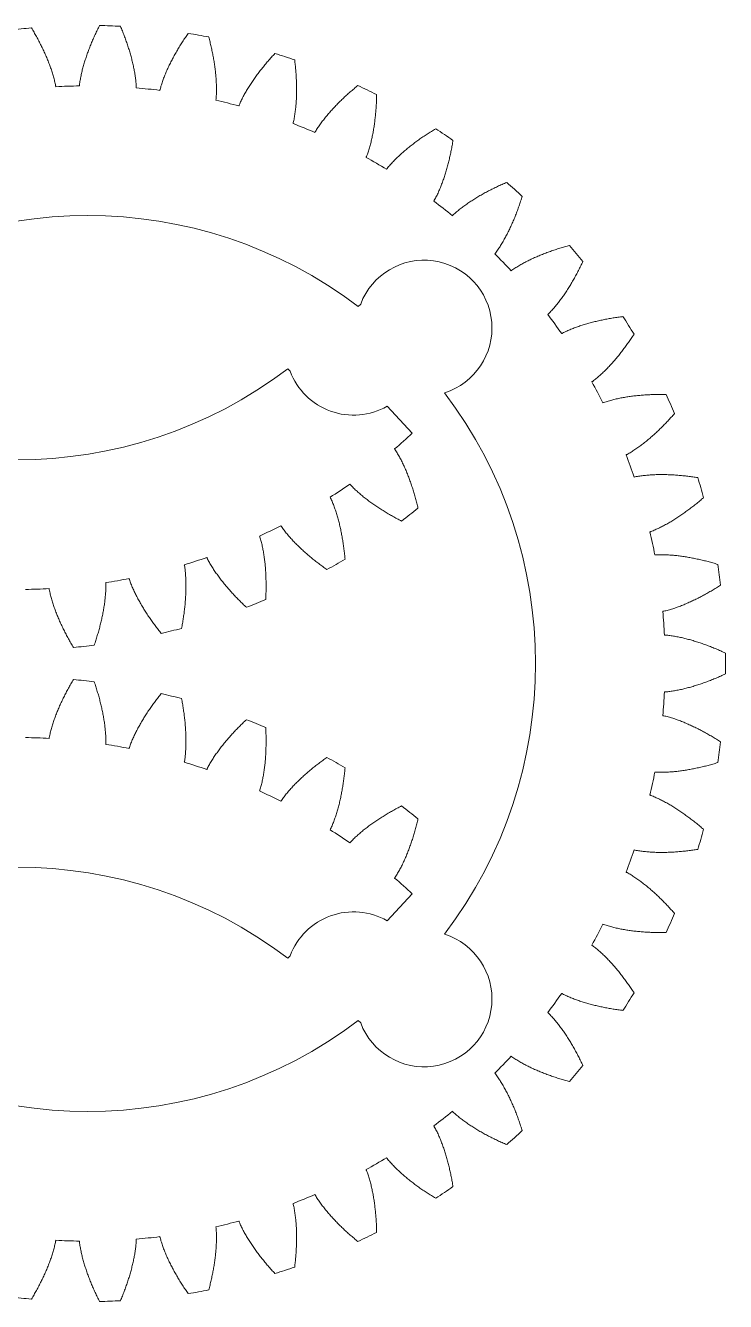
# Model space of a CAD drawing. Header units: millimetres. Extents: x 25 to 635, y 25 to 330.
# Drawn here: x 529.5 to 581.1, y 82.7 to 176.7 of the extents above; entities that cross this region are included whole.
import ezdxf

# ---------------------------------------------------------------- set-up
doc = ezdxf.new("R2010")
doc.units = ezdxf.units.MM
doc.header["$MEASUREMENT"] = 0
doc.layers.add('Single Set', color=7, linetype='Continuous', lineweight=0)

msp = doc.modelspace()

# ---------------------------------------------------------------- linework, layer by layer
at = {"layer": 'Single Set', "color": 1}
for p, q in [((554.01, 155.998), (554.19, 156.178)), ((548.99, 151.221), (548.81, 151.401)), ((560.382, 149.643), (560.374, 149.634)), ((557.988, 146.67), (556.134, 148.645)), ((556.134, 110.755), (557.988, 112.73)), ((560.374, 109.765), (560.382, 109.757)), ((548.81, 107.998), (548.99, 108.178)), ((554.19, 103.221), (554.01, 103.401))]:
    msp.add_line(p, q, dxfattribs=at)
for centre, radius, start, end in [((534.075, 129.7), 47, 87.0628, 88.9372), ((534.075, 129.7), 47, 95.0628, 96.9372), ((534.075, 129.7), 47, 79.0628, 80.9372), ((534.075, 129.7), 47, 71.0628, 72.9372), ((534.075, 129.7), 42.549, 90.82626, 93.17374), ((534.075, 129.7), 42.549, 82.82626, 85.17374), ((534.075, 129.7), 47, 63.0628, 64.9372), ((534.075, 129.7), 42.549, 74.82626, 77.17374), ((534.075, 129.7), 42.549, 66.82626, 69.17374), ((534.075, 129.7), 47, 55.0628, 56.9372), ((534.075, 129.7), 42.549, 58.82626, 61.17374), ((534.075, 129.7), 47, 47.0628, 48.9372), ((534.075, 129.7), 42.549, 50.82626, 53.17374), ((534.075, 129.7), 33, 52.83748, 127.16252), ((534.075, 129.7), 42.549, 42.82626, 45.17374), ((534.075, 129.7), 47, 39.0628, 40.9372), ((558.865, 154.407), 5, 287.65312, 159.25052), ((534.075, 129.7), 42.549, 34.82626, 37.17374), ((534.075, 129.7), 47, 31.0628, 32.9372), ((528.875, 177.7), 33, 232.83748, 307.16252), ((553.665, 152.993), 5, 200.74948, 299.59192), ((534.075, 129.7), 42.549, 26.82626, 29.17374), ((534.075, 129.7), 33, 322.83748, 37.16252), ((534.075, 129.7), 47, 23.0628, 24.9372), ((528.875, 177.7), 42.549, 310.82626, 313.17374), ((534.075, 129.7), 42.549, 18.82626, 21.17374), ((528.875, 177.7), 42.549, 302.82626, 305.17374), ((534.075, 129.7), 47, 15.0628, 16.9372), ((528.875, 177.7), 47, 307.0628, 308.9372), ((528.875, 177.7), 42.549, 294.82626, 297.17374), ((534.075, 129.7), 42.549, 10.82626, 13.17374), ((528.875, 177.7), 42.549, 286.82626, 289.17374), ((528.875, 177.7), 47, 299.0628, 300.9372), ((534.075, 129.7), 47, 7.0628, 8.9372), ((528.875, 177.7), 42.549, 278.82626, 281.17374), ((528.875, 177.7), 42.549, 270.82626, 273.17374), ((528.875, 177.7), 47, 291.0628, 292.9372), ((534.075, 129.7), 42.549, 2.82626, 5.17374), ((528.875, 177.7), 47, 283.0628, 284.9372), ((528.875, 177.7), 47, 275.0628, 276.9372), ((534.075, 129.7), 47, 359.0628, 0.9372), ((528.875, 81.7), 47, 83.0628, 84.9372), ((528.875, 81.7), 47, 75.0628, 76.9372), ((534.075, 129.7), 42.549, 354.82626, 357.17374), ((528.875, 81.7), 47, 67.0628, 68.9372), ((528.875, 81.7), 42.549, 86.82626, 89.17374), ((528.875, 81.7), 42.549, 78.82626, 81.17374), ((534.075, 129.7), 47, 351.0628, 352.9372), ((528.875, 81.7), 42.549, 70.82626, 73.17374), ((528.875, 81.7), 47, 59.0628, 60.9372), ((534.075, 129.7), 42.549, 346.82626, 349.17374), ((528.875, 81.7), 42.549, 62.82626, 65.17374), ((528.875, 81.7), 47, 51.0628, 52.9372), ((534.075, 129.7), 47, 343.0628, 344.9372), ((528.875, 81.7), 42.549, 54.82626, 57.17374), ((534.075, 129.7), 42.549, 338.82626, 341.17374), ((528.875, 81.7), 33, 52.83748, 127.16252), ((528.875, 81.7), 42.549, 46.82626, 49.17374), ((553.665, 106.407), 5, 60.40808, 159.25052), ((534.075, 129.7), 47, 335.0628, 336.9372), ((534.075, 129.7), 42.549, 330.82626, 333.17374), ((558.865, 104.993), 5, 200.74948, 72.34688), ((534.075, 129.7), 42.549, 322.82626, 325.17374), ((534.075, 129.7), 47, 327.0628, 328.9372), ((534.075, 129.7), 33, 232.83748, 307.16252), ((534.075, 129.7), 42.549, 314.82626, 317.17374), ((534.075, 129.7), 47, 319.0628, 320.9372), ((534.075, 129.7), 42.549, 306.82626, 309.17374), ((534.075, 129.7), 47, 311.0628, 312.9372), ((534.075, 129.7), 42.549, 298.82626, 301.17374), ((534.075, 129.7), 47, 303.0628, 304.9372), ((534.075, 129.7), 42.549, 290.82626, 293.17374), ((534.075, 129.7), 42.549, 282.82626, 285.17374), ((534.075, 129.7), 42.549, 274.82626, 277.17374), ((534.075, 129.7), 47, 295.0628, 296.9372), ((534.075, 129.7), 42.549, 266.82626, 269.17374), ((534.075, 129.7), 47, 287.0628, 288.9372), ((534.075, 129.7), 47, 263.0628, 264.9372), ((534.075, 129.7), 47, 271.0628, 272.9372), ((534.075, 129.7), 47, 279.0628, 280.9372)]:
    msp.add_arc(centre, radius, start, end, dxfattribs=at)
for points, knots in [([(534.947, 176.692), (534.891, 176.581), (534.78, 176.359), (534.622, 176.025), (534.471, 175.689), (534.328, 175.354), (534.193, 175.018), (534.067, 174.681), (533.949, 174.344), (533.841, 174.007), (533.742, 173.67), (533.654, 173.332), (533.577, 172.995), (533.514, 172.657), (533.476, 172.407), (533.464, 172.269), (533.461, 172.245)], [0, 0, 0, 0, 0.037289, 0.0743099, 0.1110627, 0.1475473, 0.1837637, 0.219712, 0.2553921, 0.290804, 0.3259477, 0.360823, 0.3954298, 0.4297679, 0.4638364, 0.471245, 0.471245, 0.471245, 0.471245]), ([(531.719, 172.184), (531.715, 172.208), (531.694, 172.345), (531.638, 172.592), (531.552, 172.924), (531.452, 173.255), (531.34, 173.586), (531.218, 173.915), (531.086, 174.244), (530.946, 174.572), (530.796, 174.899), (530.638, 175.225), (530.472, 175.55), (530.298, 175.874), (530.117, 176.196), (529.991, 176.41), (529.927, 176.517)], [0, 0, 0, 0, 0.0074086, 0.041477, 0.0758152, 0.110422, 0.1452973, 0.180441, 0.2158529, 0.251533, 0.2874812, 0.3236977, 0.3601823, 0.3969351, 0.433956, 0.471245, 0.471245, 0.471245, 0.471245]), ([(537.655, 172.098), (537.654, 172.123), (537.652, 172.261), (537.631, 172.513), (537.592, 172.854), (537.539, 173.196), (537.475, 173.539), (537.4, 173.883), (537.315, 174.227), (537.221, 174.571), (537.118, 174.915), (537.007, 175.26), (536.888, 175.605), (536.761, 175.95), (536.627, 176.295), (536.531, 176.523), (536.483, 176.638)], [0, 0, 0, 0, 0.0074086, 0.041477, 0.0758152, 0.110422, 0.1452973, 0.180441, 0.2158529, 0.251533, 0.2874812, 0.3236977, 0.3601823, 0.3969351, 0.433956, 0.471245, 0.471245, 0.471245, 0.471245]), ([(541.478, 176.113), (541.408, 176.011), (541.267, 175.807), (541.064, 175.498), (540.868, 175.187), (540.679, 174.874), (540.499, 174.56), (540.327, 174.244), (540.163, 173.927), (540.009, 173.608), (539.864, 173.288), (539.73, 172.966), (539.607, 172.643), (539.498, 172.317), (539.425, 172.075), (539.394, 171.94), (539.388, 171.916)], [0, 0, 0, 0, 0.037289, 0.0743099, 0.1110627, 0.1475473, 0.1837637, 0.219712, 0.2553921, 0.290804, 0.3259477, 0.360823, 0.3954298, 0.4297679, 0.4638364, 0.471245, 0.471245, 0.471245, 0.471245]), ([(543.521, 171.187), (543.524, 171.212), (543.54, 171.349), (543.555, 171.602), (543.564, 171.945), (543.559, 172.291), (543.543, 172.64), (543.516, 172.99), (543.48, 173.342), (543.435, 173.696), (543.382, 174.052), (543.32, 174.409), (543.249, 174.767), (543.172, 175.126), (543.086, 175.486), (543.024, 175.726), (542.992, 175.846)], [0, 0, 0, 0, 0.0074086, 0.041477, 0.0758152, 0.110422, 0.1452973, 0.180441, 0.2158529, 0.251533, 0.2874812, 0.3236977, 0.3601823, 0.3969351, 0.433956, 0.471245, 0.471245, 0.471245, 0.471245]), ([(547.866, 174.631), (547.781, 174.54), (547.614, 174.357), (547.369, 174.079), (547.132, 173.799), (546.902, 173.515), (546.68, 173.229), (546.465, 172.941), (546.259, 172.649), (546.062, 172.355), (545.874, 172.058), (545.697, 171.758), (545.53, 171.455), (545.376, 171.148), (545.271, 170.918), (545.221, 170.789), (545.212, 170.766)], [0, 0, 0, 0, 0.037289, 0.0743099, 0.1110627, 0.1475473, 0.1837637, 0.219712, 0.2553921, 0.290804, 0.3259477, 0.360823, 0.3954298, 0.4297679, 0.4638364, 0.471245, 0.471245, 0.471245, 0.471245]), ([(549.203, 169.469), (549.209, 169.493), (549.245, 169.626), (549.294, 169.875), (549.351, 170.213), (549.394, 170.557), (549.427, 170.904), (549.449, 171.255), (549.463, 171.609), (549.467, 171.965), (549.464, 172.325), (549.452, 172.687), (549.432, 173.051), (549.405, 173.418), (549.371, 173.787), (549.342, 174.033), (549.328, 174.156)], [0, 0, 0, 0, 0.0074086, 0.041477, 0.0758152, 0.110422, 0.1452973, 0.180441, 0.2158529, 0.251533, 0.2874812, 0.3236977, 0.3601823, 0.3969351, 0.433956, 0.471245, 0.471245, 0.471245, 0.471245]), ([(553.985, 172.275), (553.889, 172.196), (553.697, 172.039), (553.416, 171.797), (553.142, 171.552), (552.875, 171.304), (552.615, 171.052), (552.363, 170.796), (552.118, 170.536), (551.882, 170.272), (551.655, 170.004), (551.437, 169.731), (551.229, 169.454), (551.035, 169.171), (550.898, 168.959), (550.831, 168.838), (550.819, 168.816)], [0, 0, 0, 0, 0.037289, 0.0743099, 0.1110627, 0.1475473, 0.1837637, 0.219712, 0.2553921, 0.290804, 0.3259477, 0.360823, 0.3954298, 0.4297679, 0.4638364, 0.471245, 0.471245, 0.471245, 0.471245]), ([(554.59, 166.977), (554.6, 166.999), (554.654, 167.127), (554.738, 167.365), (554.841, 167.693), (554.931, 168.027), (555.012, 168.366), (555.083, 168.711), (555.145, 169.059), (555.2, 169.412), (555.246, 169.768), (555.285, 170.129), (555.316, 170.492), (555.34, 170.859), (555.358, 171.229), (555.364, 171.476), (555.367, 171.601)], [0, 0, 0, 0, 0.0074086, 0.041477, 0.0758152, 0.110422, 0.1452973, 0.180441, 0.2158529, 0.251533, 0.2874812, 0.3236977, 0.3601823, 0.3969351, 0.433956, 0.471245, 0.471245, 0.471245, 0.471245]), ([(559.716, 169.089), (559.61, 169.025), (559.399, 168.896), (559.087, 168.696), (558.781, 168.491), (558.482, 168.282), (558.19, 168.069), (557.904, 167.85), (557.626, 167.627), (557.355, 167.399), (557.093, 167.165), (556.839, 166.925), (556.595, 166.68), (556.363, 166.427), (556.198, 166.235), (556.115, 166.125), (556.1, 166.105)], [0, 0, 0, 0, 0.037289, 0.0743099, 0.1110627, 0.1475473, 0.1837637, 0.219712, 0.2553921, 0.290804, 0.3259477, 0.360823, 0.3954298, 0.4297679, 0.4638364, 0.471245, 0.471245, 0.471245, 0.471245]), ([(559.579, 163.759), (559.591, 163.78), (559.662, 163.898), (559.779, 164.123), (559.926, 164.433), (560.062, 164.752), (560.189, 165.076), (560.308, 165.407), (560.418, 165.744), (560.521, 166.085), (560.616, 166.432), (560.705, 166.783), (560.787, 167.139), (560.862, 167.499), (560.93, 167.863), (560.971, 168.107), (560.991, 168.23)], [0, 0, 0, 0, 0.0074086, 0.041477, 0.0758152, 0.110422, 0.1452973, 0.180441, 0.2158529, 0.251533, 0.2874812, 0.3236977, 0.3601823, 0.3969351, 0.433956, 0.471245, 0.471245, 0.471245, 0.471245]), ([(564.949, 165.137), (564.834, 165.088), (564.607, 164.99), (564.271, 164.835), (563.94, 164.675), (563.614, 164.51), (563.295, 164.339), (562.982, 164.163), (562.675, 163.98), (562.375, 163.792), (562.083, 163.597), (561.799, 163.395), (561.523, 163.186), (561.257, 162.968), (561.067, 162.801), (560.97, 162.703), (560.952, 162.685)], [0, 0, 0, 0, 0.037289, 0.0743099, 0.1110627, 0.1475473, 0.1837637, 0.219712, 0.2553921, 0.290804, 0.3259477, 0.360823, 0.3954298, 0.4297679, 0.4638364, 0.471245, 0.471245, 0.471245, 0.471245]), ([(564.07, 159.878), (564.086, 159.897), (564.173, 160.005), (564.319, 160.211), (564.508, 160.497), (564.688, 160.794), (564.859, 161.098), (565.022, 161.409), (565.178, 161.727), (565.327, 162.051), (565.47, 162.381), (565.607, 162.716), (565.737, 163.057), (565.861, 163.403), (565.98, 163.754), (566.054, 163.99), (566.091, 164.109)], [0, 0, 0, 0, 0.0074086, 0.041477, 0.0758152, 0.110422, 0.1452973, 0.180441, 0.2158529, 0.251533, 0.2874812, 0.3236977, 0.3601823, 0.3969351, 0.433956, 0.471245, 0.471245, 0.471245, 0.471245]), ([(569.58, 160.496), (569.46, 160.463), (569.221, 160.397), (568.867, 160.291), (568.517, 160.179), (568.172, 160.06), (567.832, 159.936), (567.497, 159.804), (567.168, 159.666), (566.845, 159.521), (566.528, 159.369), (566.218, 159.209), (565.916, 159.04), (565.623, 158.861), (565.412, 158.722), (565.301, 158.639), (565.281, 158.624)], [0, 0, 0, 0, 0.037289, 0.0743099, 0.1110627, 0.1475473, 0.1837637, 0.219712, 0.2553921, 0.290804, 0.3259477, 0.360823, 0.3954298, 0.4297679, 0.4638364, 0.471245, 0.471245, 0.471245, 0.471245]), ([(567.978, 155.41), (567.997, 155.426), (568.098, 155.521), (568.271, 155.705), (568.498, 155.962), (568.717, 156.231), (568.929, 156.508), (569.134, 156.793), (569.333, 157.086), (569.526, 157.386), (569.713, 157.693), (569.895, 158.007), (570.071, 158.326), (570.243, 158.651), (570.409, 158.982), (570.515, 159.206), (570.568, 159.318)], [0, 0, 0, 0, 0.0074086, 0.041477, 0.0758152, 0.110422, 0.1452973, 0.180441, 0.2158529, 0.251533, 0.2874812, 0.3236977, 0.3601823, 0.3969351, 0.433956, 0.471245, 0.471245, 0.471245, 0.471245]), ([(573.521, 155.255), (573.397, 155.239), (573.152, 155.207), (572.786, 155.151), (572.423, 155.089), (572.065, 155.019), (571.711, 154.943), (571.361, 154.86), (571.016, 154.769), (570.676, 154.67), (570.341, 154.564), (570.012, 154.448), (569.689, 154.323), (569.374, 154.186), (569.146, 154.078), (569.025, 154.011), (569.003, 153.999)], [0, 0, 0, 0, 0.037289, 0.0743099, 0.1110627, 0.1475473, 0.1837637, 0.219712, 0.2553921, 0.290804, 0.3259477, 0.360823, 0.3954298, 0.4297679, 0.4638364, 0.471245, 0.471245, 0.471245, 0.471245]), ([(571.227, 150.441), (571.247, 150.455), (571.36, 150.534), (571.558, 150.693), (571.818, 150.916), (572.072, 151.151), (572.32, 151.396), (572.563, 151.65), (572.801, 151.913), (573.034, 152.183), (573.262, 152.461), (573.486, 152.746), (573.705, 153.038), (573.92, 153.336), (574.131, 153.64), (574.267, 153.847), (574.335, 153.951)], [0, 0, 0, 0, 0.0074086, 0.041477, 0.0758152, 0.110422, 0.1452973, 0.180441, 0.2158529, 0.251533, 0.2874812, 0.3236977, 0.3601823, 0.3969351, 0.433956, 0.471245, 0.471245, 0.471245, 0.471245]), ([(576.693, 149.516), (576.569, 149.518), (576.321, 149.52), (575.951, 149.516), (575.584, 149.505), (575.219, 149.486), (574.858, 149.46), (574.5, 149.426), (574.146, 149.384), (573.795, 149.334), (573.449, 149.274), (573.107, 149.206), (572.77, 149.127), (572.439, 149.035), (572.197, 148.96), (572.068, 148.911), (572.045, 148.902)], [0, 0, 0, 0, 0.037289, 0.0743099, 0.1110627, 0.1475473, 0.1837637, 0.219712, 0.2553921, 0.290804, 0.3259477, 0.360823, 0.3954298, 0.4297679, 0.4638364, 0.471245, 0.471245, 0.471245, 0.471245]), ([(573.752, 145.069), (573.774, 145.08), (573.897, 145.143), (574.114, 145.272), (574.404, 145.456), (574.688, 145.654), (574.968, 145.862), (575.244, 146.08), (575.516, 146.307), (575.784, 146.542), (576.049, 146.786), (576.31, 147.037), (576.567, 147.295), (576.822, 147.56), (577.073, 147.832), (577.236, 148.018), (577.319, 148.112)], [0, 0, 0, 0, 0.0074086, 0.041477, 0.0758152, 0.110422, 0.1452973, 0.180441, 0.2158529, 0.251533, 0.2874812, 0.3236977, 0.3601823, 0.3969351, 0.433956, 0.471245, 0.471245, 0.471245, 0.471245]), ([(558.413, 141.142), (558.384, 141.263), (558.327, 141.504), (558.233, 141.862), (558.133, 142.215), (558.027, 142.564), (557.914, 142.909), (557.795, 143.248), (557.668, 143.581), (557.535, 143.909), (557.393, 144.231), (557.244, 144.546), (557.086, 144.854), (556.917, 145.153), (556.786, 145.37), (556.706, 145.483), (556.692, 145.503)], [0, 0, 0, 0, 0.037289, 0.0743099, 0.1110627, 0.1475473, 0.1837637, 0.219712, 0.2553921, 0.290804, 0.3259477, 0.360823, 0.3954298, 0.4297679, 0.4638364, 0.471245, 0.471245, 0.471245, 0.471245]), ([(553.386, 142.92), (553.402, 142.901), (553.493, 142.797), (553.671, 142.617), (553.92, 142.381), (554.181, 142.153), (554.45, 141.932), (554.728, 141.717), (555.014, 141.508), (555.307, 141.305), (555.608, 141.107), (555.914, 140.914), (556.227, 140.726), (556.546, 140.544), (556.871, 140.366), (557.091, 140.252), (557.201, 140.195)], [0, 0, 0, 0, 0.0074086, 0.041477, 0.0758152, 0.110422, 0.1452973, 0.180441, 0.2158529, 0.251533, 0.2874812, 0.3236977, 0.3601823, 0.3969351, 0.433956, 0.471245, 0.471245, 0.471245, 0.471245]), ([(579.036, 143.392), (578.913, 143.411), (578.669, 143.448), (578.301, 143.495), (577.936, 143.535), (577.572, 143.567), (577.211, 143.592), (576.852, 143.608), (576.495, 143.616), (576.141, 143.615), (575.79, 143.604), (575.442, 143.584), (575.097, 143.553), (574.756, 143.508), (574.507, 143.467), (574.372, 143.436), (574.348, 143.431)], [0, 0, 0, 0, 0.037289, 0.0743099, 0.1110627, 0.1475473, 0.1837637, 0.219712, 0.2553921, 0.290804, 0.3259477, 0.360823, 0.3954298, 0.4297679, 0.4638364, 0.471245, 0.471245, 0.471245, 0.471245]), ([(553.038, 137.387), (553.026, 137.51), (553.003, 137.757), (552.96, 138.125), (552.91, 138.489), (552.853, 138.849), (552.79, 139.206), (552.718, 139.558), (552.64, 139.906), (552.553, 140.25), (552.458, 140.588), (552.354, 140.921), (552.24, 141.248), (552.115, 141.568), (552.015, 141.8), (551.952, 141.923), (551.941, 141.945)], [0, 0, 0, 0, 0.037289, 0.0743099, 0.1110627, 0.1475473, 0.1837637, 0.219712, 0.2553921, 0.290804, 0.3259477, 0.360823, 0.3954298, 0.4297679, 0.4638364, 0.471245, 0.471245, 0.471245, 0.471245]), ([(575.504, 139.397), (575.528, 139.405), (575.658, 139.45), (575.892, 139.548), (576.204, 139.69), (576.513, 139.847), (576.819, 140.014), (577.123, 140.191), (577.424, 140.378), (577.722, 140.574), (578.018, 140.778), (578.311, 140.99), (578.603, 141.21), (578.891, 141.437), (579.178, 141.672), (579.366, 141.833), (579.46, 141.914)], [0, 0, 0, 0, 0.0074086, 0.041477, 0.0758152, 0.110422, 0.1452973, 0.180441, 0.2158529, 0.251533, 0.2874812, 0.3236977, 0.3601823, 0.3969351, 0.433956, 0.471245, 0.471245, 0.471245, 0.471245]), ([(548.307, 139.847), (548.32, 139.826), (548.396, 139.71), (548.547, 139.508), (548.761, 139.239), (548.987, 138.977), (549.223, 138.721), (549.469, 138.469), (549.723, 138.222), (549.985, 137.98), (550.255, 137.742), (550.531, 137.509), (550.815, 137.279), (551.106, 137.054), (551.403, 136.833), (551.605, 136.69), (551.706, 136.618)], [0, 0, 0, 0, 0.0074086, 0.041477, 0.0758152, 0.110422, 0.1452973, 0.180441, 0.2158529, 0.251533, 0.2874812, 0.3236977, 0.3601823, 0.3969351, 0.433956, 0.471245, 0.471245, 0.471245, 0.471245]), ([(547.192, 134.416), (547.198, 134.54), (547.209, 134.788), (547.217, 135.158), (547.219, 135.525), (547.213, 135.89), (547.199, 136.252), (547.178, 136.611), (547.149, 136.967), (547.111, 137.319), (547.063, 137.667), (547.007, 138.011), (546.94, 138.351), (546.86, 138.685), (546.793, 138.929), (546.748, 139.06), (546.74, 139.083)], [0, 0, 0, 0, 0.037289, 0.0743099, 0.1110627, 0.1475473, 0.1837637, 0.219712, 0.2553921, 0.290804, 0.3259477, 0.360823, 0.3954298, 0.4297679, 0.4638364, 0.471245, 0.471245, 0.471245, 0.471245]), ([(542.85, 137.511), (542.86, 137.489), (542.919, 137.363), (543.04, 137.141), (543.214, 136.846), (543.402, 136.555), (543.6, 136.268), (543.809, 135.985), (544.026, 135.705), (544.252, 135.429), (544.486, 135.156), (544.727, 134.886), (544.976, 134.619), (545.233, 134.356), (545.496, 134.096), (545.676, 133.925), (545.766, 133.84)], [0, 0, 0, 0, 0.0074086, 0.041477, 0.0758152, 0.110422, 0.1452973, 0.180441, 0.2158529, 0.251533, 0.2874812, 0.3236977, 0.3601823, 0.3969351, 0.433956, 0.471245, 0.471245, 0.471245, 0.471245]), ([(580.504, 137.001), (580.385, 137.037), (580.148, 137.108), (579.791, 137.206), (579.435, 137.296), (579.079, 137.378), (578.725, 137.453), (578.371, 137.519), (578.019, 137.576), (577.668, 137.625), (577.319, 137.663), (576.971, 137.691), (576.625, 137.709), (576.282, 137.712), (576.029, 137.706), (575.891, 137.694), (575.867, 137.692)], [0, 0, 0, 0, 0.037289, 0.0743099, 0.1110627, 0.1475473, 0.1837637, 0.219712, 0.2553921, 0.290804, 0.3259477, 0.360823, 0.3954298, 0.4297679, 0.4638364, 0.471245, 0.471245, 0.471245, 0.471245]), ([(540.99, 132.288), (541.013, 132.41), (541.058, 132.654), (541.118, 133.019), (541.171, 133.383), (541.216, 133.745), (541.253, 134.105), (541.281, 134.464), (541.302, 134.82), (541.313, 135.174), (541.315, 135.525), (541.307, 135.874), (541.288, 136.22), (541.255, 136.561), (541.223, 136.812), (541.196, 136.948), (541.192, 136.972)], [0, 0, 0, 0, 0.037289, 0.0743099, 0.1110627, 0.1475473, 0.1837637, 0.219712, 0.2553921, 0.290804, 0.3259477, 0.360823, 0.3954298, 0.4297679, 0.4638364, 0.471245, 0.471245, 0.471245, 0.471245]), ([(534.552, 131.044), (534.591, 131.162), (534.671, 131.396), (534.781, 131.75), (534.883, 132.103), (534.978, 132.455), (535.065, 132.807), (535.143, 133.158), (535.213, 133.508), (535.274, 133.857), (535.324, 134.204), (535.365, 134.551), (535.394, 134.896), (535.409, 135.239), (535.412, 135.492), (535.405, 135.63), (535.404, 135.655)], [0, 0, 0, 0, 0.037289, 0.0743099, 0.1110627, 0.1475473, 0.1837637, 0.219712, 0.2553921, 0.290804, 0.3259477, 0.360823, 0.3954298, 0.4297679, 0.4638364, 0.471245, 0.471245, 0.471245, 0.471245]), ([(537.12, 135.957), (537.128, 135.934), (537.168, 135.801), (537.257, 135.565), (537.389, 135.248), (537.535, 134.934), (537.691, 134.622), (537.858, 134.312), (538.034, 134.005), (538.219, 133.7), (538.413, 133.397), (538.614, 133.096), (538.824, 132.798), (539.041, 132.501), (539.266, 132.207), (539.42, 132.013), (539.498, 131.916)], [0, 0, 0, 0, 0.0074086, 0.041477, 0.0758152, 0.110422, 0.1452973, 0.180441, 0.2158529, 0.251533, 0.2874812, 0.3236977, 0.3601823, 0.3969351, 0.433956, 0.471245, 0.471245, 0.471245, 0.471245]), ([(576.451, 133.537), (576.475, 133.542), (576.611, 133.568), (576.855, 133.632), (577.185, 133.73), (577.512, 133.842), (577.839, 133.965), (578.164, 134.098), (578.488, 134.241), (578.811, 134.393), (579.132, 134.554), (579.452, 134.724), (579.771, 134.901), (580.089, 135.086), (580.405, 135.278), (580.614, 135.412), (580.718, 135.479)], [0, 0, 0, 0, 0.0074086, 0.041477, 0.0758152, 0.110422, 0.1452973, 0.180441, 0.2158529, 0.251533, 0.2874812, 0.3236977, 0.3601823, 0.3969351, 0.433956, 0.471245, 0.471245, 0.471245, 0.471245]), ([(531.231, 135.216), (531.235, 135.192), (531.256, 135.055), (531.312, 134.808), (531.398, 134.476), (531.498, 134.145), (531.61, 133.814), (531.732, 133.484), (531.864, 133.156), (532.004, 132.828), (532.154, 132.501), (532.312, 132.175), (532.478, 131.85), (532.652, 131.526), (532.833, 131.203), (532.959, 130.99), (533.023, 130.883)], [0, 0, 0, 0, 0.0074086, 0.041477, 0.0758152, 0.110422, 0.1452973, 0.180441, 0.2158529, 0.251533, 0.2874812, 0.3236977, 0.3601823, 0.3969351, 0.433956, 0.471245, 0.471245, 0.471245, 0.471245]), ([(581.069, 130.469), (580.956, 130.52), (580.731, 130.624), (580.39, 130.77), (580.05, 130.909), (579.71, 131.04), (579.369, 131.163), (579.028, 131.278), (578.688, 131.384), (578.347, 131.481), (578.006, 131.567), (577.666, 131.644), (577.326, 131.709), (576.986, 131.76), (576.735, 131.789), (576.597, 131.797), (576.572, 131.798)], [0, 0, 0, 0, 0.037289, 0.0743099, 0.1110627, 0.1475473, 0.1837637, 0.219712, 0.2553921, 0.290804, 0.3259477, 0.360823, 0.3954298, 0.4297679, 0.4638364, 0.471245, 0.471245, 0.471245, 0.471245]), ([(576.572, 127.602), (576.597, 127.603), (576.735, 127.611), (576.986, 127.64), (577.326, 127.691), (577.666, 127.756), (578.006, 127.832), (578.347, 127.919), (578.688, 128.016), (579.028, 128.122), (579.369, 128.236), (579.71, 128.359), (580.05, 128.491), (580.39, 128.63), (580.731, 128.776), (580.956, 128.879), (581.069, 128.931)], [0, 0, 0, 0, 0.0074086, 0.041477, 0.0758152, 0.110422, 0.1452973, 0.180441, 0.2158529, 0.251533, 0.2874812, 0.3236977, 0.3601823, 0.3969351, 0.433956, 0.471245, 0.471245, 0.471245, 0.471245]), ([(533.023, 128.517), (532.959, 128.41), (532.833, 128.196), (532.652, 127.874), (532.478, 127.55), (532.312, 127.225), (532.154, 126.899), (532.004, 126.572), (531.864, 126.244), (531.732, 125.915), (531.61, 125.586), (531.498, 125.255), (531.398, 124.924), (531.312, 124.592), (531.256, 124.345), (531.235, 124.208), (531.231, 124.184)], [0, 0, 0, 0, 0.037289, 0.0743099, 0.1110627, 0.1475473, 0.1837637, 0.219712, 0.2553921, 0.290804, 0.3259477, 0.360823, 0.3954298, 0.4297679, 0.4638364, 0.471245, 0.471245, 0.471245, 0.471245]), ([(535.404, 123.745), (535.405, 123.77), (535.412, 123.908), (535.409, 124.161), (535.394, 124.504), (535.365, 124.849), (535.324, 125.195), (535.274, 125.543), (535.213, 125.892), (535.143, 126.242), (535.065, 126.593), (534.978, 126.945), (534.883, 127.297), (534.781, 127.65), (534.671, 128.003), (534.591, 128.238), (534.552, 128.356)], [0, 0, 0, 0, 0.0074086, 0.041477, 0.0758152, 0.110422, 0.1452973, 0.180441, 0.2158529, 0.251533, 0.2874812, 0.3236977, 0.3601823, 0.3969351, 0.433956, 0.471245, 0.471245, 0.471245, 0.471245]), ([(539.498, 127.484), (539.42, 127.387), (539.266, 127.193), (539.041, 126.899), (538.824, 126.602), (538.614, 126.303), (538.413, 126.003), (538.219, 125.7), (538.034, 125.395), (537.858, 125.088), (537.691, 124.778), (537.535, 124.466), (537.389, 124.152), (537.257, 123.835), (537.168, 123.598), (537.128, 123.466), (537.12, 123.443)], [0, 0, 0, 0, 0.037289, 0.0743099, 0.1110627, 0.1475473, 0.1837637, 0.219712, 0.2553921, 0.290804, 0.3259477, 0.360823, 0.3954298, 0.4297679, 0.4638364, 0.471245, 0.471245, 0.471245, 0.471245]), ([(541.192, 122.427), (541.196, 122.452), (541.223, 122.587), (541.255, 122.838), (541.288, 123.18), (541.307, 123.526), (541.315, 123.874), (541.313, 124.226), (541.302, 124.58), (541.281, 124.936), (541.253, 125.295), (541.216, 125.655), (541.171, 126.017), (541.118, 126.381), (541.058, 126.746), (541.013, 126.99), (540.99, 127.112)], [0, 0, 0, 0, 0.0074086, 0.041477, 0.0758152, 0.110422, 0.1452973, 0.180441, 0.2158529, 0.251533, 0.2874812, 0.3236977, 0.3601823, 0.3969351, 0.433956, 0.471245, 0.471245, 0.471245, 0.471245]), ([(545.766, 125.56), (545.676, 125.474), (545.496, 125.304), (545.233, 125.044), (544.976, 124.78), (544.727, 124.514), (544.486, 124.244), (544.252, 123.971), (544.026, 123.695), (543.809, 123.415), (543.6, 123.132), (543.402, 122.845), (543.214, 122.554), (543.04, 122.258), (542.919, 122.036), (542.86, 121.911), (542.85, 121.889)], [0, 0, 0, 0, 0.037289, 0.0743099, 0.1110627, 0.1475473, 0.1837637, 0.219712, 0.2553921, 0.290804, 0.3259477, 0.360823, 0.3954298, 0.4297679, 0.4638364, 0.471245, 0.471245, 0.471245, 0.471245]), ([(580.718, 123.921), (580.614, 123.988), (580.405, 124.122), (580.089, 124.314), (579.771, 124.499), (579.452, 124.676), (579.132, 124.845), (578.811, 125.006), (578.488, 125.159), (578.164, 125.302), (577.839, 125.435), (577.512, 125.558), (577.185, 125.67), (576.855, 125.768), (576.611, 125.832), (576.475, 125.858), (576.451, 125.863)], [0, 0, 0, 0, 0.037289, 0.0743099, 0.1110627, 0.1475473, 0.1837637, 0.219712, 0.2553921, 0.290804, 0.3259477, 0.360823, 0.3954298, 0.4297679, 0.4638364, 0.471245, 0.471245, 0.471245, 0.471245]), ([(546.74, 120.317), (546.748, 120.34), (546.793, 120.471), (546.86, 120.715), (546.94, 121.049), (547.007, 121.389), (547.063, 121.733), (547.111, 122.081), (547.149, 122.433), (547.178, 122.789), (547.199, 123.148), (547.213, 123.51), (547.219, 123.874), (547.217, 124.242), (547.209, 124.612), (547.198, 124.86), (547.192, 124.984)], [0, 0, 0, 0, 0.0074086, 0.041477, 0.0758152, 0.110422, 0.1452973, 0.180441, 0.2158529, 0.251533, 0.2874812, 0.3236977, 0.3601823, 0.3969351, 0.433956, 0.471245, 0.471245, 0.471245, 0.471245]), ([(551.706, 122.782), (551.605, 122.71), (551.403, 122.567), (551.106, 122.345), (550.815, 122.12), (550.531, 121.891), (550.255, 121.658), (549.985, 121.42), (549.723, 121.178), (549.469, 120.931), (549.223, 120.679), (548.987, 120.423), (548.761, 120.161), (548.547, 119.892), (548.396, 119.689), (548.32, 119.573), (548.307, 119.553)], [0, 0, 0, 0, 0.037289, 0.0743099, 0.1110627, 0.1475473, 0.1837637, 0.219712, 0.2553921, 0.290804, 0.3259477, 0.360823, 0.3954298, 0.4297679, 0.4638364, 0.471245, 0.471245, 0.471245, 0.471245]), ([(575.867, 121.708), (575.891, 121.706), (576.029, 121.694), (576.282, 121.688), (576.625, 121.691), (576.971, 121.708), (577.319, 121.737), (577.668, 121.775), (578.019, 121.823), (578.371, 121.881), (578.725, 121.947), (579.079, 122.021), (579.435, 122.104), (579.791, 122.194), (580.148, 122.292), (580.385, 122.363), (580.504, 122.398)], [0, 0, 0, 0, 0.0074086, 0.041477, 0.0758152, 0.110422, 0.1452973, 0.180441, 0.2158529, 0.251533, 0.2874812, 0.3236977, 0.3601823, 0.3969351, 0.433956, 0.471245, 0.471245, 0.471245, 0.471245]), ([(551.941, 117.455), (551.952, 117.477), (552.015, 117.6), (552.115, 117.832), (552.24, 118.152), (552.354, 118.479), (552.458, 118.812), (552.553, 119.15), (552.64, 119.494), (552.718, 119.842), (552.79, 120.194), (552.853, 120.551), (552.91, 120.911), (552.96, 121.275), (553.003, 121.643), (553.026, 121.89), (553.038, 122.013)], [0, 0, 0, 0, 0.0074086, 0.041477, 0.0758152, 0.110422, 0.1452973, 0.180441, 0.2158529, 0.251533, 0.2874812, 0.3236977, 0.3601823, 0.3969351, 0.433956, 0.471245, 0.471245, 0.471245, 0.471245]), ([(579.46, 117.486), (579.366, 117.567), (579.178, 117.728), (578.891, 117.962), (578.603, 118.19), (578.311, 118.41), (578.018, 118.622), (577.722, 118.826), (577.424, 119.022), (577.123, 119.209), (576.819, 119.386), (576.513, 119.553), (576.204, 119.709), (575.892, 119.852), (575.658, 119.95), (575.528, 119.995), (575.504, 120.003)], [0, 0, 0, 0, 0.037289, 0.0743099, 0.1110627, 0.1475473, 0.1837637, 0.219712, 0.2553921, 0.290804, 0.3259477, 0.360823, 0.3954298, 0.4297679, 0.4638364, 0.471245, 0.471245, 0.471245, 0.471245]), ([(557.201, 119.205), (557.091, 119.148), (556.871, 119.034), (556.546, 118.856), (556.227, 118.673), (555.914, 118.486), (555.608, 118.293), (555.307, 118.095), (555.014, 117.892), (554.728, 117.683), (554.45, 117.468), (554.181, 117.247), (553.92, 117.019), (553.671, 116.783), (553.493, 116.603), (553.402, 116.499), (553.386, 116.48)], [0, 0, 0, 0, 0.037289, 0.0743099, 0.1110627, 0.1475473, 0.1837637, 0.219712, 0.2553921, 0.290804, 0.3259477, 0.360823, 0.3954298, 0.4297679, 0.4638364, 0.471245, 0.471245, 0.471245, 0.471245]), ([(556.692, 113.897), (556.706, 113.917), (556.786, 114.03), (556.917, 114.246), (557.086, 114.545), (557.244, 114.853), (557.393, 115.169), (557.535, 115.49), (557.668, 115.818), (557.795, 116.152), (557.914, 116.491), (558.027, 116.835), (558.133, 117.184), (558.233, 117.538), (558.327, 117.896), (558.384, 118.137), (558.413, 118.258)], [0, 0, 0, 0, 0.0074086, 0.041477, 0.0758152, 0.110422, 0.1452973, 0.180441, 0.2158529, 0.251533, 0.2874812, 0.3236977, 0.3601823, 0.3969351, 0.433956, 0.471245, 0.471245, 0.471245, 0.471245]), ([(574.348, 115.969), (574.372, 115.964), (574.507, 115.933), (574.756, 115.892), (575.097, 115.847), (575.442, 115.816), (575.79, 115.796), (576.141, 115.785), (576.495, 115.784), (576.852, 115.792), (577.211, 115.808), (577.572, 115.833), (577.936, 115.865), (578.301, 115.905), (578.669, 115.952), (578.913, 115.989), (579.036, 116.008)], [0, 0, 0, 0, 0.0074086, 0.041477, 0.0758152, 0.110422, 0.1452973, 0.180441, 0.2158529, 0.251533, 0.2874812, 0.3236977, 0.3601823, 0.3969351, 0.433956, 0.471245, 0.471245, 0.471245, 0.471245]), ([(577.319, 111.288), (577.236, 111.381), (577.073, 111.567), (576.822, 111.839), (576.567, 112.105), (576.31, 112.363), (576.049, 112.614), (575.784, 112.857), (575.516, 113.093), (575.244, 113.32), (574.968, 113.537), (574.688, 113.746), (574.404, 113.943), (574.114, 114.128), (573.897, 114.257), (573.774, 114.32), (573.752, 114.331)], [0, 0, 0, 0, 0.037289, 0.0743099, 0.1110627, 0.1475473, 0.1837637, 0.219712, 0.2553921, 0.290804, 0.3259477, 0.360823, 0.3954298, 0.4297679, 0.4638364, 0.471245, 0.471245, 0.471245, 0.471245]), ([(572.045, 110.498), (572.068, 110.489), (572.197, 110.44), (572.439, 110.364), (572.77, 110.273), (573.107, 110.194), (573.449, 110.125), (573.795, 110.066), (574.146, 110.016), (574.5, 109.974), (574.858, 109.94), (575.219, 109.914), (575.584, 109.895), (575.951, 109.884), (576.321, 109.879), (576.569, 109.882), (576.693, 109.884)], [0, 0, 0, 0, 0.0074086, 0.041477, 0.0758152, 0.110422, 0.1452973, 0.180441, 0.2158529, 0.251533, 0.2874812, 0.3236977, 0.3601823, 0.3969351, 0.433956, 0.471245, 0.471245, 0.471245, 0.471245]), ([(574.335, 105.449), (574.267, 105.553), (574.131, 105.76), (573.92, 106.064), (573.705, 106.362), (573.486, 106.654), (573.262, 106.939), (573.034, 107.217), (572.801, 107.487), (572.563, 107.749), (572.32, 108.004), (572.072, 108.249), (571.818, 108.484), (571.558, 108.707), (571.36, 108.865), (571.247, 108.945), (571.227, 108.959)], [0, 0, 0, 0, 0.037289, 0.0743099, 0.1110627, 0.1475473, 0.1837637, 0.219712, 0.2553921, 0.290804, 0.3259477, 0.360823, 0.3954298, 0.4297679, 0.4638364, 0.471245, 0.471245, 0.471245, 0.471245]), ([(569.003, 105.4), (569.025, 105.389), (569.146, 105.322), (569.374, 105.213), (569.689, 105.077), (570.012, 104.952), (570.341, 104.836), (570.676, 104.729), (571.016, 104.631), (571.361, 104.54), (571.711, 104.456), (572.065, 104.38), (572.423, 104.311), (572.786, 104.249), (573.152, 104.193), (573.397, 104.161), (573.521, 104.145)], [0, 0, 0, 0, 0.0074086, 0.041477, 0.0758152, 0.110422, 0.1452973, 0.180441, 0.2158529, 0.251533, 0.2874812, 0.3236977, 0.3601823, 0.3969351, 0.433956, 0.471245, 0.471245, 0.471245, 0.471245]), ([(570.568, 100.082), (570.515, 100.194), (570.409, 100.418), (570.243, 100.749), (570.071, 101.074), (569.895, 101.393), (569.713, 101.707), (569.526, 102.013), (569.333, 102.313), (569.134, 102.607), (568.929, 102.892), (568.717, 103.169), (568.498, 103.438), (568.271, 103.695), (568.098, 103.879), (567.997, 103.973), (567.978, 103.99)], [0, 0, 0, 0, 0.037289, 0.0743099, 0.1110627, 0.1475473, 0.1837637, 0.219712, 0.2553921, 0.290804, 0.3259477, 0.360823, 0.3954298, 0.4297679, 0.4638364, 0.471245, 0.471245, 0.471245, 0.471245]), ([(565.281, 100.776), (565.301, 100.761), (565.412, 100.678), (565.623, 100.539), (565.916, 100.36), (566.218, 100.191), (566.528, 100.031), (566.845, 99.878), (567.168, 99.733), (567.497, 99.595), (567.832, 99.464), (568.172, 99.34), (568.517, 99.221), (568.867, 99.109), (569.221, 99.003), (569.46, 98.937), (569.58, 98.904)], [0, 0, 0, 0, 0.0074086, 0.041477, 0.0758152, 0.110422, 0.1452973, 0.180441, 0.2158529, 0.251533, 0.2874812, 0.3236977, 0.3601823, 0.3969351, 0.433956, 0.471245, 0.471245, 0.471245, 0.471245]), ([(566.091, 95.291), (566.054, 95.41), (565.98, 95.646), (565.861, 95.997), (565.737, 96.343), (565.607, 96.684), (565.47, 97.019), (565.327, 97.349), (565.178, 97.673), (565.022, 97.991), (564.859, 98.302), (564.688, 98.606), (564.508, 98.902), (564.319, 99.189), (564.173, 99.395), (564.086, 99.503), (564.07, 99.522)], [0, 0, 0, 0, 0.037289, 0.0743099, 0.1110627, 0.1475473, 0.1837637, 0.219712, 0.2553921, 0.290804, 0.3259477, 0.360823, 0.3954298, 0.4297679, 0.4638364, 0.471245, 0.471245, 0.471245, 0.471245]), ([(560.952, 96.714), (560.97, 96.697), (561.067, 96.599), (561.257, 96.432), (561.523, 96.214), (561.799, 96.005), (562.083, 95.803), (562.375, 95.608), (562.675, 95.419), (562.982, 95.237), (563.295, 95.06), (563.614, 94.89), (563.94, 94.724), (564.271, 94.565), (564.607, 94.41), (564.834, 94.312), (564.949, 94.262)], [0, 0, 0, 0, 0.0074086, 0.041477, 0.0758152, 0.110422, 0.1452973, 0.180441, 0.2158529, 0.251533, 0.2874812, 0.3236977, 0.3601823, 0.3969351, 0.433956, 0.471245, 0.471245, 0.471245, 0.471245]), ([(560.991, 91.17), (560.971, 91.293), (560.93, 91.537), (560.862, 91.901), (560.787, 92.261), (560.705, 92.617), (560.616, 92.968), (560.521, 93.314), (560.418, 93.656), (560.308, 93.993), (560.189, 94.323), (560.062, 94.648), (559.926, 94.967), (559.779, 95.277), (559.662, 95.501), (559.591, 95.62), (559.579, 95.641)], [0, 0, 0, 0, 0.037289, 0.0743099, 0.1110627, 0.1475473, 0.1837637, 0.219712, 0.2553921, 0.290804, 0.3259477, 0.360823, 0.3954298, 0.4297679, 0.4638364, 0.471245, 0.471245, 0.471245, 0.471245]), ([(556.1, 93.295), (556.115, 93.275), (556.198, 93.165), (556.363, 92.973), (556.595, 92.72), (556.839, 92.474), (557.093, 92.235), (557.355, 92.001), (557.626, 91.773), (557.904, 91.549), (558.19, 91.331), (558.482, 91.117), (558.781, 90.908), (559.087, 90.704), (559.399, 90.504), (559.61, 90.375), (559.716, 90.31)], [0, 0, 0, 0, 0.0074086, 0.041477, 0.0758152, 0.110422, 0.1452973, 0.180441, 0.2158529, 0.251533, 0.2874812, 0.3236977, 0.3601823, 0.3969351, 0.433956, 0.471245, 0.471245, 0.471245, 0.471245]), ([(555.367, 87.799), (555.364, 87.923), (555.358, 88.171), (555.34, 88.541), (555.316, 88.908), (555.285, 89.271), (555.246, 89.631), (555.2, 89.988), (555.145, 90.341), (555.083, 90.689), (555.012, 91.033), (554.931, 91.373), (554.841, 91.707), (554.738, 92.034), (554.654, 92.273), (554.6, 92.4), (554.59, 92.423)], [0, 0, 0, 0, 0.037289, 0.0743099, 0.1110627, 0.1475473, 0.1837637, 0.219712, 0.2553921, 0.290804, 0.3259477, 0.360823, 0.3954298, 0.4297679, 0.4638364, 0.471245, 0.471245, 0.471245, 0.471245]), ([(550.819, 90.584), (550.831, 90.562), (550.898, 90.441), (551.035, 90.228), (551.229, 89.946), (551.437, 89.668), (551.655, 89.396), (551.882, 89.128), (552.118, 88.864), (552.363, 88.604), (552.615, 88.348), (552.875, 88.096), (553.142, 87.847), (553.416, 87.603), (553.697, 87.361), (553.889, 87.204), (553.985, 87.125)], [0, 0, 0, 0, 0.0074086, 0.041477, 0.0758152, 0.110422, 0.1452973, 0.180441, 0.2158529, 0.251533, 0.2874812, 0.3236977, 0.3601823, 0.3969351, 0.433956, 0.471245, 0.471245, 0.471245, 0.471245]), ([(549.328, 85.244), (549.342, 85.367), (549.371, 85.613), (549.405, 85.982), (549.432, 86.349), (549.452, 86.713), (549.464, 87.075), (549.467, 87.434), (549.463, 87.791), (549.449, 88.145), (549.427, 88.496), (549.394, 88.843), (549.351, 89.187), (549.294, 89.525), (549.245, 89.773), (549.209, 89.907), (549.203, 89.931)], [0, 0, 0, 0, 0.037289, 0.0743099, 0.1110627, 0.1475473, 0.1837637, 0.219712, 0.2553921, 0.290804, 0.3259477, 0.360823, 0.3954298, 0.4297679, 0.4638364, 0.471245, 0.471245, 0.471245, 0.471245]), ([(545.212, 88.634), (545.221, 88.611), (545.271, 88.482), (545.376, 88.252), (545.53, 87.945), (545.697, 87.642), (545.874, 87.342), (546.062, 87.045), (546.259, 86.75), (546.465, 86.459), (546.68, 86.17), (546.902, 85.884), (547.132, 85.601), (547.369, 85.321), (547.614, 85.042), (547.781, 84.86), (547.866, 84.769)], [0, 0, 0, 0, 0.0074086, 0.041477, 0.0758152, 0.110422, 0.1452973, 0.180441, 0.2158529, 0.251533, 0.2874812, 0.3236977, 0.3601823, 0.3969351, 0.433956, 0.471245, 0.471245, 0.471245, 0.471245]), ([(539.388, 87.484), (539.394, 87.46), (539.425, 87.325), (539.498, 87.083), (539.607, 86.757), (539.73, 86.434), (539.864, 86.112), (540.009, 85.791), (540.163, 85.473), (540.327, 85.155), (540.499, 84.84), (540.679, 84.526), (540.868, 84.213), (541.064, 83.902), (541.267, 83.593), (541.408, 83.389), (541.478, 83.287)], [0, 0, 0, 0, 0.0074086, 0.041477, 0.0758152, 0.110422, 0.1452973, 0.180441, 0.2158529, 0.251533, 0.2874812, 0.3236977, 0.3601823, 0.3969351, 0.433956, 0.471245, 0.471245, 0.471245, 0.471245]), ([(542.992, 83.554), (543.024, 83.674), (543.086, 83.914), (543.172, 84.274), (543.249, 84.633), (543.32, 84.991), (543.382, 85.348), (543.435, 85.703), (543.48, 86.057), (543.516, 86.41), (543.543, 86.76), (543.559, 87.109), (543.564, 87.455), (543.555, 87.798), (543.54, 88.051), (543.524, 88.188), (543.521, 88.212)], [0, 0, 0, 0, 0.037289, 0.0743099, 0.1110627, 0.1475473, 0.1837637, 0.219712, 0.2553921, 0.290804, 0.3259477, 0.360823, 0.3954298, 0.4297679, 0.4638364, 0.471245, 0.471245, 0.471245, 0.471245]), ([(529.927, 82.883), (529.991, 82.99), (530.117, 83.203), (530.298, 83.526), (530.472, 83.85), (530.638, 84.175), (530.796, 84.501), (530.946, 84.828), (531.086, 85.156), (531.218, 85.484), (531.34, 85.814), (531.452, 86.145), (531.552, 86.476), (531.638, 86.808), (531.694, 87.055), (531.715, 87.192), (531.719, 87.216)], [0, 0, 0, 0, 0.037289, 0.0743099, 0.1110627, 0.1475473, 0.1837637, 0.219712, 0.2553921, 0.290804, 0.3259477, 0.360823, 0.3954298, 0.4297679, 0.4638364, 0.471245, 0.471245, 0.471245, 0.471245]), ([(533.461, 87.155), (533.464, 87.131), (533.476, 86.993), (533.514, 86.743), (533.577, 86.405), (533.654, 86.068), (533.742, 85.73), (533.841, 85.393), (533.949, 85.056), (534.067, 84.719), (534.193, 84.382), (534.328, 84.046), (534.471, 83.71), (534.622, 83.375), (534.78, 83.04), (534.891, 82.819), (534.947, 82.708)], [0, 0, 0, 0, 0.0074086, 0.041477, 0.0758152, 0.110422, 0.1452973, 0.180441, 0.2158529, 0.251533, 0.2874812, 0.3236977, 0.3601823, 0.3969351, 0.433956, 0.471245, 0.471245, 0.471245, 0.471245]), ([(536.483, 82.762), (536.531, 82.876), (536.627, 83.105), (536.761, 83.45), (536.888, 83.795), (537.007, 84.14), (537.118, 84.484), (537.221, 84.829), (537.315, 85.173), (537.4, 85.517), (537.475, 85.861), (537.539, 86.203), (537.592, 86.545), (537.631, 86.887), (537.652, 87.139), (537.654, 87.277), (537.655, 87.302)], [0, 0, 0, 0, 0.037289, 0.0743099, 0.1110627, 0.1475473, 0.1837637, 0.219712, 0.2553921, 0.290804, 0.3259477, 0.360823, 0.3954298, 0.4297679, 0.4638364, 0.471245, 0.471245, 0.471245, 0.471245])]:
    msp.add_open_spline(points, degree=3, knots=knots, dxfattribs=at)

doc.saveas('drawing.dxf')
